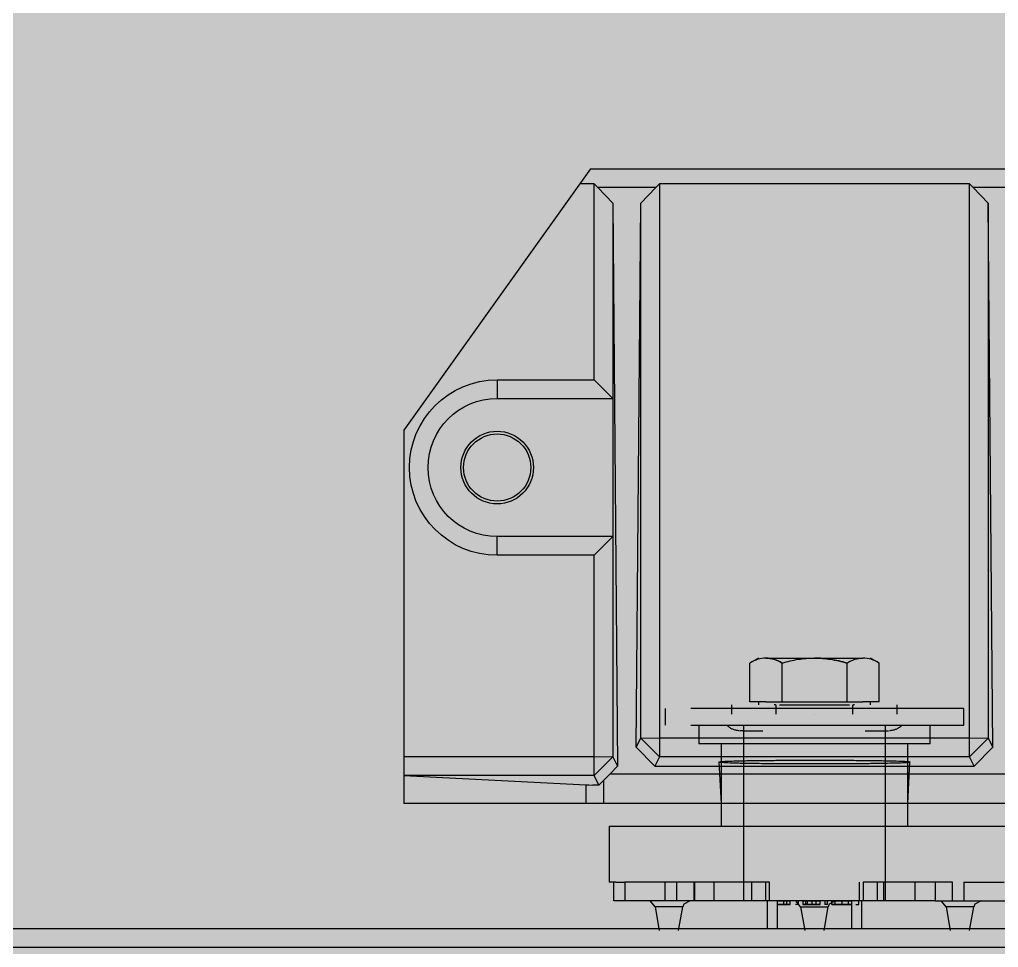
# Model space of a CAD drawing. Extents: x -3450 to 27857, y -1288 to 11880.
# Drawn here: x 528.55 to 562.64, y 1738.74 to 1771.04 of the extents above; entities that cross this region are included whole.
import ezdxf

# ---------------------------------------------------------------- set-up
doc = ezdxf.new("R2010")
doc.units = 0
doc.layers.add('188K-SM-03-F20-MECH-EQ-Y2257103$0$0-future', color=8, linetype='Continuous')
doc.layers.add('188K-SM-03-F20-MECH-EQ-Y2257103$0$01-電力-CSA', color=1, linetype='Continuous')

# ---------------------------------------------------------------- blocks, each defined once
blk = doc.blocks.new('188K-SM-03-F20-MECH-EQ-Y2257103$0$XFM7Q20PCW-200K$0$PCW-防震基座-更新後 - PCW-防震基座-更新後-V1242-CUB_L40')
at = {"extrusion": (0, 0, -1)}
for p, q in [((68.31, -462.39), (-939.47, -462.39)), ((68.31, -467.39), (-939.47, -467.39))]:
    blk.add_line(p, q, dxfattribs=at)
for p, q in [((-432.43, -473.24), (-431.31, -466.89)), ((-426.13, -466.89), (-425.01, -473.24)), ((-402.45, -474.89), (-402.45, -467.39)), ((-399.75, -474.89), (-399.75, -467.39)), ((-393.46, -473.24), (-392.34, -466.89)), ((-387.16, -466.89), (-386.04, -473.24)), ((-379.75, -467.39), (-379.75, -474.89)), ((-377.05, -467.39), (-377.05, -474.89)), ((-354.49, -473.24), (-353.37, -466.89)), ((-348.19, -466.89), (-347.07, -473.24)), ((-425.01, -473.24), (-432.43, -473.24)), ((-398.67, -473.89), (-399.52, -473.89)), ((-397.91, -473.89), (-397.91, -474.89)), ((-396.29, -473.89), (-397.14, -473.89)), ((-397.14, -473.89), (-397.14, -474.89)), ((-396.29, -473.89), (-396.29, -474.89)), ((-394.06, -473.89), (-394.83, -473.89)), ((-394.06, -473.89), (-394.06, -474.89)), ((-393.46, -473.24), (-386.04, -473.24)), ((-392.06, -473.89), (-392.9, -473.89)), ((-392.9, -474.89), (-392.9, -473.89)), ((-392.06, -473.89), (-392.06, -474.89)), ((-391.61, -473.89), (-391.61, -474.89)), ((-390.39, -473.89), (-390.39, -474.89)), ((-389.25, -473.89), (-389.25, -474.89)), ((-389.21, -473.89), (-388.37, -473.89)), ((-388.21, -473.89), (-388.21, -474.89)), ((-386.21, -473.89), (-386.98, -473.89)), ((-386.98, -474.89), (-386.98, -473.89)), ((-386.21, -473.89), (-386.21, -474.89)), ((-385.06, -473.89), (-385.06, -474.89)), ((-384.21, -473.89), (-384.21, -474.89)), ((-382.28, -473.89), (-382.28, -474.89)), ((-380.83, -473.89), (-379.83, -473.89)), ((-380.67, -474.89), (-380.67, -473.89)), ((-378.67, -473.89), (-377.9, -473.89)), ((-377.9, -473.89), (-377.9, -474.89)), ((-347.07, -473.24), (-354.49, -473.24)), ((-443.57, -479.89), (-443.57, -474.89)), ((-416.68, -474.89), (-443.51, -474.89)), ((-440.57, -479.89), (-440.57, -474.89)), ((-429.75, -474.89), (-429.75, -479.89)), ((-426.7, -479.89), (-426.7, -474.89)), ((-422.09, -479.89), (-422.09, -474.89)), ((-421.75, -474.89), (-421.75, -479.89)), ((-416.68, -479.89), (-416.68, -474.89)), ((-362.82, -474.89), (-416.68, -474.89)), ((-408.75, -521.89), (-408.75, -474.89)), ((-406.55, -474.89), (-406.55, -479.89)), ((-402.82, -479.89), (-402.82, -474.89)), ((-401.75, -474.89), (-401.75, -479.89)), ((-377.75, -479.89), (-377.75, -474.89)), ((-376.68, -479.89), (-376.68, -474.89)), ((-372.95, -479.89), (-372.95, -474.89)), ((-371.27, -479.89), (-371.27, -474.89)), ((-370.75, -474.89), (-370.75, -521.89)), ((-362.82, -479.89), (-362.82, -474.89)), ((-357.41, -474.89), (-362.82, -474.89)), ((-357.41, -474.89), (-336, -474.89)), ((-357.41, -479.89), (-357.41, -474.89)), ((-352.8, -474.89), (-352.8, -479.89)), ((-349.75, -479.89), (-349.75, -474.89)), ((-349.75, -474.89), (-349.75, -474.89)), ((-444.75, -494.89), (-444.75, -479.89)), ((-443.51, -479.89), (-444.75, -479.89)), ((-442.91, -479.89), (-443.51, -479.89)), ((-442.91, -479.89), (-440.57, -479.89)), ((-429.75, -479.89), (-440.57, -479.89)), ((-401.75, -479.89), (-429.75, -479.89)), ((-352.8, -479.89), (-376.68, -479.89)), ((-349.75, -479.89), (-338.93, -479.89)), ((-444.75, -494.89), (-334.75, -494.89)), ((-414.75, -516.89), (-414.75, -494.89)), ((-364.75, -494.89), (-364.75, -516.89)), ((-499.75, -600.89), (-499.75, -500.89)), ((-279.75, -500.89), (-499.75, -500.89)), ((-450.91, -500.89), (-450.91, -505.92)), ((-446.19, -500.89), (-446.19, -507.15)), ((-499.75, -508.39), (-450.91, -505.92)), ((-447.48, -505.86), (-448.75, -508.41)), ((-448.75, -508.41), (-499.75, -508.41)), ((-448.75, -508.41), (-448.79, -513.49)), ((-443.75, -513.41), (-448.75, -508.41)), ((-446.19, -507.15), (-444.44, -508.89)), ((-442.49, -510.89), (-444.44, -508.89)), ((-444.44, -508.89), (-335.06, -508.89)), ((-443.75, -661.71), (-442.49, -510.89)), ((-443.75, -513.41), (-442.49, -510.89)), ((-432.55, -510.89), (-437.51, -515.98)), ((-431.29, -513.41), (-432.55, -510.89)), ((-432.55, -510.89), (-346.95, -510.89)), ((-346.95, -510.89), (-348.21, -513.41)), ((-341.99, -515.98), (-346.95, -510.89)), ((-499.75, -513.49), (-448.79, -513.49)), ((-448.79, -513.49), (-443.75, -513.41)), ((-448.79, -513.49), (-448.79, -567.39)), ((-443.75, -572.39), (-443.75, -513.41)), ((-431.29, -513.41), (-436.29, -518.41)), ((-348.21, -513.41), (-431.29, -513.41)), ((-431.25, -518.49), (-431.29, -513.41)), ((-348.21, -513.41), (-348.25, -518.49)), ((-343.21, -518.41), (-348.21, -513.41)), ((-437.51, -515.98), (-436.29, -661.71)), ((-437.51, -515.98), (-436.29, -518.41)), ((-343.21, -518.41), (-341.99, -515.98)), ((-341.99, -515.98), (-343.21, -661.71)), ((-436.29, -518.41), (-436.29, -661.71)), ((-436.29, -518.41), (-431.25, -518.49)), ((-431.25, -666.89), (-431.25, -518.49)), ((-431.25, -518.49), (-348.25, -518.49)), ((-420.75, -521.89), (-420.75, -516.89)), ((-358.75, -516.89), (-420.75, -516.89)), ((-358.75, -516.89), (-358.75, -521.89)), ((-348.25, -518.49), (-343.21, -518.41)), ((-348.25, -518.49), (-348.25, -666.89)), ((-343.21, -661.71), (-343.21, -518.41)), ((-413.09, -521.77), (-413.21, -521.89)), ((-412.94, -521.63), (-413.09, -521.77)), ((-412.79, -521.51), (-412.94, -521.63)), ((-412.63, -521.38), (-412.79, -521.51)), ((-412.47, -521.27), (-412.63, -521.38)), ((-412.3, -521.16), (-412.47, -521.27)), ((-412.13, -521.05), (-412.3, -521.16)), ((-411.95, -520.96), (-412.13, -521.05)), ((-411.77, -520.87), (-411.95, -520.96)), ((-411.59, -520.79), (-411.77, -520.87)), ((-411.41, -520.71), (-411.59, -520.79)), ((-411.22, -520.65), (-411.41, -520.71)), ((-411.03, -520.59), (-411.22, -520.65)), ((-410.83, -520.54), (-411.03, -520.59)), ((-410.64, -520.49), (-410.83, -520.54)), ((-410.44, -520.46), (-410.64, -520.49)), ((-410.24, -520.43), (-410.44, -520.46)), ((-410.04, -520.41), (-410.24, -520.43)), ((-409.84, -520.4), (-410.04, -520.41)), ((-408.9, -520.39), (-409.63, -520.39)), ((-408.63, -520.39), (-408.9, -520.39)), ((-408.63, -520.39), (-408.37, -520.39)), ((-408.37, -520.39), (-408.07, -520.39)), ((-408.07, -520.39), (-407.75, -520.39)), ((-407.75, -520.39), (-407.4, -520.39)), ((-407.4, -520.39), (-407.01, -520.39)), ((-407.01, -520.39), (-406.61, -520.39)), ((-406.61, -520.39), (-406.17, -520.39)), ((-406.17, -520.39), (-405.71, -520.39)), ((-405.71, -520.39), (-405.22, -520.39)), ((-405.22, -520.39), (-404.71, -520.39)), ((-404.71, -520.39), (-404.17, -520.39)), ((-404.17, -520.39), (-403.61, -520.39)), ((-376.2, -520.39), (-375.63, -520.39)), ((-375.63, -520.39), (-375.08, -520.39)), ((-375.08, -520.39), (-374.56, -520.39)), ((-374.56, -520.39), (-374.05, -520.39)), ((-374.05, -520.39), (-373.58, -520.39)), ((-373.58, -520.39), (-373.26, -520.39)), ((-373.26, -520.39), (-372.83, -520.39)), ((-372.83, -520.39), (-372.43, -520.39)), ((-372.43, -520.39), (-372.05, -520.39)), ((-372.05, -520.39), (-371.7, -520.39)), ((-371.7, -520.39), (-371.38, -520.39)), ((-371.38, -520.39), (-371.09, -520.39)), ((-371.09, -520.39), (-369.91, -520.39)), ((-369.91, -520.39), (-369.87, -520.39)), ((-369.48, -520.41), (-369.68, -520.4)), ((-369.28, -520.43), (-369.48, -520.41)), ((-369.08, -520.45), (-369.28, -520.43)), ((-368.89, -520.49), (-369.08, -520.45)), ((-368.69, -520.53), (-368.89, -520.49)), ((-368.5, -520.58), (-368.69, -520.53)), ((-368.31, -520.64), (-368.5, -520.58)), ((-368.12, -520.71), (-368.31, -520.64)), ((-367.93, -520.78), (-368.12, -520.71)), ((-367.75, -520.86), (-367.93, -520.78)), ((-367.57, -520.95), (-367.75, -520.86)), ((-367.39, -521.04), (-367.57, -520.95)), ((-367.22, -521.15), (-367.39, -521.04)), ((-367.05, -521.25), (-367.22, -521.15)), ((-366.89, -521.37), (-367.05, -521.25)), ((-366.73, -521.49), (-366.89, -521.37)), ((-366.58, -521.62), (-366.73, -521.49)), ((-366.43, -521.75), (-366.58, -521.62)), ((-366.29, -521.89), (-366.43, -521.75)), ((-429.75, -526.39), (-429.75, -521.89)), ((-422.9, -521.89), (-349.75, -521.89)), ((-349.75, -521.89), (-349.75, -526.39)), ((-349.75, -526.39), (-422.9, -526.39)), ((-411.95, -527.39), (-411.95, -524.89)), ((-400.05, -527.39), (-400.05, -524.89)), ((-389.75, -524.89), (-389.75, -524.89)), ((-379.45, -524.89), (-379.45, -527.39)), ((-367.55, -524.89), (-367.55, -527.39)), ((-402.74, -528.19), (-407.07, -528.19)), ((-407.07, -528.19), (-407.07, -538.55)), ((-404.75, -528.19), (-404.75, -527.39)), ((-402.74, -528.19), (-389.75, -528.19)), ((-402.74, -528.19), (-402.74, -528.19)), ((-400.51, -527.39), (-400.54, -527.39)), ((-400.48, -527.39), (-400.51, -527.39)), ((-400.45, -527.39), (-400.48, -527.39)), ((-400.41, -527.38), (-400.45, -527.39)), ((-400.38, -527.38), (-400.41, -527.38)), ((-400.35, -527.37), (-400.38, -527.38)), ((-400.32, -527.36), (-400.35, -527.37)), ((-400.29, -527.35), (-400.32, -527.36)), ((-400.26, -527.34), (-400.29, -527.35)), ((-400.23, -527.33), (-400.26, -527.34)), ((-400.2, -527.31), (-400.23, -527.33)), ((-400.17, -527.3), (-400.2, -527.31)), ((-400.15, -527.28), (-400.17, -527.3)), ((-400.12, -527.27), (-400.15, -527.28)), ((-400.09, -527.25), (-400.12, -527.27)), ((-400.07, -527.23), (-400.09, -527.25)), ((-400.04, -527.21), (-400.07, -527.23)), ((-400.02, -527.19), (-400.04, -527.21)), ((-399.99, -527.17), (-400.02, -527.19)), ((-399.97, -527.15), (-399.99, -527.17)), ((-399.1, -527.39), (-389.75, -527.39)), ((-398.41, -528.19), (-398.41, -538.55)), ((-389.75, -527.39), (-389.75, -527.39)), ((-389.75, -527.39), (-380.4, -527.39)), ((-389.75, -528.19), (-376.76, -528.19)), ((-381.09, -538.55), (-381.09, -528.19)), ((-379.52, -527.15), (-379.55, -527.13)), ((-379.5, -527.17), (-379.52, -527.15)), ((-379.48, -527.2), (-379.5, -527.17)), ((-379.45, -527.22), (-379.48, -527.2)), ((-379.43, -527.24), (-379.45, -527.22)), ((-379.4, -527.25), (-379.43, -527.24)), ((-379.38, -527.27), (-379.4, -527.25)), ((-379.35, -527.29), (-379.38, -527.27)), ((-379.32, -527.3), (-379.35, -527.29)), ((-379.29, -527.32), (-379.32, -527.3)), ((-379.26, -527.33), (-379.29, -527.32)), ((-379.23, -527.34), (-379.26, -527.33)), ((-379.2, -527.35), (-379.23, -527.34)), ((-379.17, -527.36), (-379.2, -527.35)), ((-379.14, -527.37), (-379.17, -527.36)), ((-379.11, -527.38), (-379.14, -527.37)), ((-379.08, -527.38), (-379.11, -527.38)), ((-379.05, -527.39), (-379.08, -527.38)), ((-379.01, -527.39), (-379.05, -527.39)), ((-378.98, -527.39), (-379.01, -527.39)), ((-376.76, -528.19), (-376.76, -528.19)), ((-372.43, -528.19), (-376.76, -528.19)), ((-374.75, -527.39), (-374.75, -528.19)), ((-372.43, -528.19), (-372.43, -538.55)), ((-404.75, -539.89), (-407.07, -538.55)), ((-402.74, -539.89), (-402.74, -539.89)), ((-402.74, -539.89), (-389.75, -539.89)), ((-389.75, -539.89), (-376.76, -539.89)), ((-376.76, -539.89), (-376.76, -539.89)), ((-372.43, -538.55), (-374.75, -539.89)), ((-448.79, -567.39), (-474.75, -567.39)), ((-443.75, -572.39), (-448.79, -567.39)), ((-443.75, -572.39), (-474.75, -572.39)), ((-443.75, -609.39), (-443.75, -572.39)), ((-449.75, -670.89), (-499.75, -600.89)), ((-474.75, -609.39), (-443.75, -609.39)), ((-443.75, -609.39), (-448.79, -614.39)), ((-443.75, -661.71), (-443.75, -609.39)), ((-474.75, -614.39), (-448.79, -614.39)), ((-448.79, -614.39), (-448.79, -666.89)), ((-447.79, -665.89), (-443.75, -661.71)), ((-436.29, -661.71), (-432.26, -665.89)), ((-347.24, -665.89), (-343.21, -661.71)), ((-447.79, -665.89), (-448.79, -666.89)), ((-432.26, -665.89), (-447.79, -665.89)), ((-431.25, -666.89), (-432.26, -665.89)), ((-347.24, -665.89), (-348.25, -666.89)), ((-331.72, -665.89), (-347.24, -665.89)), ((-448.79, -666.89), (-452.61, -666.89)), ((-348.25, -666.89), (-431.25, -666.89)), ((-449.75, -670.89), (-449.75, -670.89)), ((-449.75, -670.89), (-329.75, -670.89))]:
    blk.add_line(p, q)
at = {"flags": 128}
for points in [[(-432.43, -473.24), (-433.63, -474.74), (-434.4, -474.89)], [(-423.04, -474.89), (-424.73, -473.97), (-425.01, -473.24)], [(-393.46, -473.24), (-394.66, -474.74), (-395.43, -474.89)], [(-384.07, -474.89), (-385.76, -473.97), (-386.04, -473.24)], [(-354.49, -473.24), (-355.69, -474.74), (-356.46, -474.89)], [(-345.1, -474.89), (-346.78, -473.97), (-347.07, -473.24)], [(-415.34, -512.08), (-414.75, -500.89)], [(-364.75, -500.89), (-364.16, -512.08)], [(-450.91, -505.92), (-450.19, -505.89), (-449.09, -505.87)], [(-447.48, -505.86), (-448.32, -505.87), (-449.09, -505.87)], [(-446.19, -507.15), (-446.84, -506.5), (-447.48, -505.86)], [(-474.75, -567.39), (-474.75, -572.39)], [(-474.75, -614.39), (-474.75, -609.39)]]:
    blk.add_lwpolyline(points, dxfattribs=at)
for radius, start, end in [(23.5, 90, 270), (18.5, 90, 270), (9.73, 0, 180), (9, 0, 180), (9.73, 180, 0), (9, 180, 0)]:
    blk.add_arc((-474.75, -590.89), radius, start, end)
for points, knots in [([(-399.52, -473.89), (-399.52, -473.89), (-399.52, -473.89), (-399.5, -473.89), (-399.48, -473.89), (-399.43, -473.89), (-399.38, -473.89), (-399.31, -473.89), (-399.23, -473.89), (-399.13, -473.89), (-399.02, -473.89), (-398.9, -473.89), (-398.77, -473.89), (-398.62, -473.89), (-398.47, -473.89), (-398.3, -473.89), (-398.13, -473.89), (-398, -473.89), (-397.94, -473.89)], [-1, -1, -1, -1, -0.922217, -0.848621, -0.77979, -0.714682, -0.652975, -0.594139, -0.53704, -0.481159, -0.425833, -0.370544, -0.31459, -0.257048, -0.197736, -0.135153, -0.069384, 0, 0, 0, 0]), ([(-397.91, -473.89), (-397.93, -473.89), (-397.99, -473.89), (-398.07, -473.89), (-398.15, -473.89), (-398.22, -473.89), (-398.28, -473.89), (-398.34, -473.89), (-398.4, -473.89), (-398.45, -473.89), (-398.5, -473.89), (-398.54, -473.89), (-398.58, -473.89), (-398.61, -473.89), (-398.63, -473.89), (-398.65, -473.89), (-398.67, -473.89), (-398.67, -473.89), (-398.67, -473.89)], [-1, -1, -1, -1, -0.945555, -0.894412, -0.844612, -0.797087, -0.74945, -0.70206, -0.654275, -0.604902, -0.552618, -0.494371, -0.430344, -0.359517, -0.281231, -0.195197, -0.102039, 0, 0, 0, 0]), ([(-397.94, -473.89), (-397.86, -473.89), (-397.69, -473.89), (-397.46, -473.89), (-397.23, -473.89), (-397.03, -473.89), (-396.85, -473.89), (-396.69, -473.89), (-396.56, -473.89), (-396.48, -473.89), (-396.42, -473.89), (-396.39, -473.89), (-396.36, -473.89), (-396.33, -473.89), (-396.31, -473.89), (-396.3, -473.89), (-396.29, -473.89), (-396.29, -473.89), (-396.29, -473.89)], [-1, -1, -1, -1, -0.915324, -0.835222, -0.75893, -0.684346, -0.611754, -0.540535, -0.469825, -0.396515, -0.357631, -0.315976, -0.271246, -0.223777, -0.172633, -0.118459, -0.061211, 0, 0, 0, 0]), ([(-397.14, -473.89), (-397.14, -473.89), (-397.14, -473.89), (-397.14, -473.89), (-397.14, -473.89), (-397.15, -473.89), (-397.16, -473.89), (-397.17, -473.89), (-397.19, -473.89), (-397.21, -473.89), (-397.25, -473.89), (-397.3, -473.89), (-397.38, -473.89), (-397.46, -473.89), (-397.56, -473.89), (-397.67, -473.89), (-397.78, -473.89), (-397.86, -473.89), (-397.91, -473.89)], [-1, -1, -1, -1, -0.926572, -0.858103, -0.794595, -0.735927, -0.682868, -0.634577, -0.590958, -0.551881, -0.481712, -0.413716, -0.346905, -0.279172, -0.211315, -0.143803, -0.073594, 0, 0, 0, 0]), ([(-392.9, -473.89), (-392.9, -473.89), (-392.9, -473.89), (-392.88, -473.89), (-392.85, -473.89), (-392.82, -473.89), (-392.77, -473.89), (-392.72, -473.89), (-392.65, -473.89), (-392.58, -473.89), (-392.5, -473.89), (-392.41, -473.89), (-392.32, -473.89), (-392.22, -473.89), (-392.11, -473.89), (-391.99, -473.89), (-391.86, -473.89), (-391.73, -473.89), (-391.59, -473.89), (-391.44, -473.89), (-391.29, -473.89), (-391.13, -473.89), (-390.95, -473.89), (-390.77, -473.89), (-390.58, -473.89), (-390.46, -473.89), (-390.39, -473.89)], [-1, -1, -1, -1, -0.95776, -0.916263, -0.875714, -0.835886, -0.796068, -0.756605, -0.71729, -0.677791, -0.638496, -0.59992, -0.561602, -0.523341, -0.485166, -0.446838, -0.407852, -0.368395, -0.327849, -0.285999, -0.242876, -0.198033, -0.151397, -0.102825, -0.052493, 0, 0, 0, 0]), ([(-390.59, -473.89), (-390.69, -473.89), (-390.88, -473.89), (-391.16, -473.89), (-391.43, -473.89), (-391.64, -473.89), (-391.79, -473.89), (-391.91, -473.89), (-392.01, -473.89), (-392.11, -473.89), (-392.2, -473.89), (-392.28, -473.89), (-392.35, -473.89), (-392.44, -473.89), (-392.53, -473.89), (-392.61, -473.89), (-392.67, -473.89), (-392.67, -473.89), (-392.67, -473.89)], [-1, -1, -1, -1, -0.901634, -0.807384, -0.715481, -0.625824, -0.582216, -0.539708, -0.498427, -0.45823, -0.418096, -0.378921, -0.33957, -0.300412, -0.223664, -0.149165, -0.074995, 0, 0, 0, 0]), ([(-392.67, -473.89), (-392.67, -473.89), (-392.67, -473.89), (-392.62, -473.89), (-392.56, -473.89), (-392.46, -473.89), (-392.33, -473.89), (-392.18, -473.89), (-391.99, -473.89), (-391.86, -473.89), (-391.79, -473.89)], [-1, -1, -1, -1, -0.878942, -0.761885, -0.645393, -0.527502, -0.406394, -0.279512, -0.144805, 0, 0, 0, 0]), ([(-390.43, -473.89), (-390.51, -473.89), (-390.66, -473.89), (-390.87, -473.89), (-391.08, -473.89), (-391.28, -473.89), (-391.45, -473.89), (-391.6, -473.89), (-391.73, -473.89), (-391.84, -473.89), (-391.92, -473.89), (-391.98, -473.89), (-392.03, -473.89), (-392.05, -473.89), (-392.06, -473.89)], [-1, -1, -1, -1, -0.906035, -0.815978, -0.728586, -0.64227, -0.559271, -0.481448, -0.407093, -0.334847, -0.260363, -0.180188, -0.093796, 0, 0, 0, 0]), ([(-391.61, -473.89), (-391.65, -473.89), (-391.71, -473.89), (-391.78, -473.89), (-391.82, -473.89), (-391.83, -473.89), (-391.83, -473.89)], [-1, -1, -1, -1, -0.753327, -0.509957, -0.262741, 0, 0, 0, 0]), ([(-391.83, -473.89), (-391.83, -473.89), (-391.83, -473.89), (-391.81, -473.89), (-391.79, -473.89), (-391.75, -473.89), (-391.71, -473.89), (-391.66, -473.89), (-391.6, -473.89), (-391.52, -473.89), (-391.44, -473.89), (-391.35, -473.89), (-391.24, -473.89), (-391.13, -473.89), (-391, -473.89), (-390.86, -473.89), (-390.71, -473.89), (-390.61, -473.89), (-390.56, -473.89)], [-1, -1, -1, -1, -0.947649, -0.897439, -0.847545, -0.796959, -0.746782, -0.695044, -0.641399, -0.585443, -0.526973, -0.465625, -0.400592, -0.331198, -0.257108, -0.177143, -0.091511, 0, 0, 0, 0]), ([(-391.79, -473.89), (-391.76, -473.89), (-391.69, -473.89), (-391.59, -473.89), (-391.47, -473.89), (-391.34, -473.89), (-391.19, -473.89), (-391.03, -473.89), (-390.86, -473.89), (-390.68, -473.89), (-390.51, -473.89), (-390.34, -473.89), (-390.19, -473.89), (-390.06, -473.89), (-389.95, -473.89), (-389.85, -473.89), (-389.77, -473.89), (-389.72, -473.89), (-389.7, -473.89)], [-1, -1, -1, -1, -0.953246, -0.901001, -0.842966, -0.779092, -0.710037, -0.635074, -0.554335, -0.467646, -0.382156, -0.303963, -0.234122, -0.171576, -0.117215, -0.070487, -0.0312, 0, 0, 0, 0]), ([(-389.25, -473.89), (-389.29, -473.89), (-389.36, -473.89), (-389.47, -473.89), (-389.61, -473.89), (-389.76, -473.89), (-389.92, -473.89), (-390.1, -473.89), (-390.3, -473.89), (-390.51, -473.89), (-390.72, -473.89), (-390.91, -473.89), (-391.08, -473.89), (-391.23, -473.89), (-391.35, -473.89), (-391.46, -473.89), (-391.55, -473.89), (-391.59, -473.89), (-391.61, -473.89)], [-1, -1, -1, -1, -0.956969, -0.907331, -0.851497, -0.789134, -0.720203, -0.645136, -0.563332, -0.474784, -0.38763, -0.308352, -0.237345, -0.174673, -0.119611, -0.07241, -0.032743, 0, 0, 0, 0]), ([(-388.37, -473.89), (-388.37, -473.89), (-388.38, -473.89), (-388.44, -473.89), (-388.53, -473.89), (-388.63, -473.89), (-388.73, -473.89), (-388.81, -473.89), (-388.89, -473.89), (-388.99, -473.89), (-389.09, -473.89), (-389.19, -473.89), (-389.31, -473.89), (-389.47, -473.89), (-389.69, -473.89), (-389.97, -473.89), (-390.28, -473.89), (-390.48, -473.89), (-390.59, -473.89)], [-1, -1, -1, -1, -0.919974, -0.84235, -0.766237, -0.689513, -0.651081, -0.612519, -0.574087, -0.535566, -0.495939, -0.456052, -0.415026, -0.372983, -0.286083, -0.195644, -0.100475, 0, 0, 0, 0]), ([(-390.56, -473.89), (-390.51, -473.89), (-390.41, -473.89), (-390.26, -473.89), (-390.13, -473.89), (-390, -473.89), (-389.88, -473.89), (-389.78, -473.89), (-389.68, -473.89), (-389.59, -473.89), (-389.52, -473.89), (-389.45, -473.89), (-389.39, -473.89), (-389.33, -473.89), (-389.29, -473.89), (-389.25, -473.89), (-389.23, -473.89), (-389.22, -473.89), (-389.21, -473.89)], [-1, -1, -1, -1, -0.920404, -0.84494, -0.774434, -0.707952, -0.645057, -0.58523, -0.527873, -0.472304, -0.417778, -0.362699, -0.307704, -0.251253, -0.192732, -0.131403, -0.067155, 0, 0, 0, 0]), ([(-389.06, -473.89), (-389.06, -473.89), (-389.06, -473.89), (-389.09, -473.89), (-389.14, -473.89), (-389.21, -473.89), (-389.3, -473.89), (-389.41, -473.89), (-389.54, -473.89), (-389.69, -473.89), (-389.86, -473.89), (-390.04, -473.89), (-390.23, -473.89), (-390.36, -473.89), (-390.43, -473.89)], [-1, -1, -1, -1, -0.931777, -0.862716, -0.791772, -0.717742, -0.641461, -0.562874, -0.480949, -0.393002, -0.300947, -0.205868, -0.105584, 0, 0, 0, 0]), ([(-390.39, -473.89), (-390.29, -473.89), (-390.09, -473.89), (-389.79, -473.89), (-389.52, -473.89), (-389.3, -473.89), (-389.13, -473.89), (-389.02, -473.89), (-388.91, -473.89), (-388.81, -473.89), (-388.72, -473.89), (-388.63, -473.89), (-388.55, -473.89), (-388.46, -473.89), (-388.36, -473.89), (-388.28, -473.89), (-388.22, -473.89), (-388.22, -473.89), (-388.21, -473.89)], [-1, -1, -1, -1, -0.901925, -0.80786, -0.717267, -0.62808, -0.584439, -0.541907, -0.500831, -0.45995, -0.420127, -0.38034, -0.340894, -0.301297, -0.223872, -0.148535, -0.074816, 0, 0, 0, 0]), ([(-389.7, -473.89), (-389.64, -473.89), (-389.54, -473.89), (-389.4, -473.89), (-389.29, -473.89), (-389.2, -473.89), (-389.14, -473.89), (-389.09, -473.89), (-389.06, -473.89), (-389.06, -473.89), (-389.06, -473.89)], [-1, -1, -1, -1, -0.839438, -0.696021, -0.566943, -0.450625, -0.339843, -0.230176, -0.117768, 0, 0, 0, 0]), ([(-388.21, -473.89), (-388.21, -473.89), (-388.21, -473.89), (-388.23, -473.89), (-388.25, -473.89), (-388.27, -473.89), (-388.31, -473.89), (-388.35, -473.89), (-388.41, -473.89), (-388.47, -473.89), (-388.53, -473.89), (-388.61, -473.89), (-388.7, -473.89), (-388.79, -473.89), (-388.89, -473.89), (-389.01, -473.89), (-389.13, -473.89), (-389.21, -473.89), (-389.25, -473.89)], [-1, -1, -1, -1, -0.93802, -0.877633, -0.81849, -0.759767, -0.702189, -0.644416, -0.587001, -0.528432, -0.469262, -0.408836, -0.346688, -0.282503, -0.216364, -0.147078, -0.074931, 0, 0, 0, 0]), ([(-382.29, -473.89), (-382.36, -473.89), (-382.49, -473.89), (-382.67, -473.89), (-382.86, -473.89), (-383.04, -473.89), (-383.21, -473.89), (-383.39, -473.89), (-383.55, -473.89), (-383.72, -473.89), (-383.87, -473.89), (-384.02, -473.89), (-384.16, -473.89), (-384.29, -473.89), (-384.41, -473.89), (-384.52, -473.89), (-384.62, -473.89), (-384.71, -473.89), (-384.79, -473.89), (-384.86, -473.89), (-384.92, -473.89), (-384.97, -473.89), (-385.01, -473.89), (-385.04, -473.89), (-385.05, -473.89), (-385.06, -473.89), (-385.06, -473.89)], [-1, -1, -1, -1, -0.958393, -0.917683, -0.877469, -0.837802, -0.798315, -0.758854, -0.7194, -0.679643, -0.640104, -0.600795, -0.561858, -0.522893, -0.483649, -0.443934, -0.403486, -0.361957, -0.319859, -0.277237, -0.233915, -0.189472, -0.144255, -0.097605, -0.049401, 0, 0, 0, 0]), ([(-385.06, -473.89), (-385.06, -473.89), (-385.06, -473.89), (-385.04, -473.89), (-385.02, -473.89), (-384.98, -473.89), (-384.94, -473.89), (-384.88, -473.89), (-384.82, -473.89), (-384.75, -473.89), (-384.67, -473.89), (-384.57, -473.89), (-384.47, -473.89), (-384.36, -473.89), (-384.25, -473.89), (-384.12, -473.89), (-383.98, -473.89), (-383.83, -473.89), (-383.68, -473.89), (-383.51, -473.89), (-383.33, -473.89), (-383.14, -473.89), (-382.94, -473.89), (-382.73, -473.89), (-382.51, -473.89), (-382.35, -473.89), (-382.28, -473.89)], [-1, -1, -1, -1, -0.955372, -0.911411, -0.867987, -0.825062, -0.782195, -0.739884, -0.697397, -0.654934, -0.613079, -0.572473, -0.533024, -0.494237, -0.456319, -0.418496, -0.380877, -0.343245, -0.30529, -0.266173, -0.226059, -0.184656, -0.141349, -0.096248, -0.049196, 0, 0, 0, 0]), ([(-382.36, -473.89), (-382.4, -473.89), (-382.49, -473.89), (-382.62, -473.89), (-382.74, -473.89), (-382.86, -473.89), (-382.99, -473.89), (-383.1, -473.89), (-383.22, -473.89), (-383.33, -473.89), (-383.44, -473.89), (-383.55, -473.89), (-383.64, -473.89), (-383.73, -473.89), (-383.81, -473.89), (-383.88, -473.89), (-383.94, -473.89), (-384.02, -473.89), (-384.1, -473.89), (-384.16, -473.89), (-384.21, -473.89), (-384.21, -473.89), (-384.21, -473.89)], [-1, -1, -1, -1, -0.962104, -0.925112, -0.888098, -0.851527, -0.814716, -0.777618, -0.740481, -0.702515, -0.664452, -0.626683, -0.588354, -0.550179, -0.511122, -0.470901, -0.429726, -0.38707, -0.298069, -0.204375, -0.105343, 0, 0, 0, 0]), ([(-384.21, -473.89), (-384.21, -473.89), (-384.21, -473.89), (-384.17, -473.89), (-384.12, -473.89), (-384.05, -473.89), (-383.99, -473.89), (-383.93, -473.89), (-383.87, -473.89), (-383.8, -473.89), (-383.71, -473.89), (-383.63, -473.89), (-383.53, -473.89), (-383.42, -473.89), (-383.31, -473.89), (-383.19, -473.89), (-383.06, -473.89), (-382.93, -473.89), (-382.79, -473.89), (-382.64, -473.89), (-382.49, -473.89), (-382.39, -473.89), (-382.33, -473.89)], [-1, -1, -1, -1, -0.914602, -0.829745, -0.745299, -0.660762, -0.618649, -0.577913, -0.53767, -0.498182, -0.459017, -0.419642, -0.380311, -0.340548, -0.30028, -0.260177, -0.219441, -0.178232, -0.135804, -0.091969, -0.046763, 0, 0, 0, 0]), ([(-380.67, -473.89), (-380.69, -473.89), (-380.71, -473.89), (-380.77, -473.89), (-380.83, -473.89), (-380.9, -473.89), (-380.98, -473.89), (-381.07, -473.89), (-381.17, -473.89), (-381.27, -473.89), (-381.39, -473.89), (-381.51, -473.89), (-381.63, -473.89), (-381.77, -473.89), (-381.9, -473.89), (-382.05, -473.89), (-382.2, -473.89), (-382.3, -473.89), (-382.36, -473.89)], [-1, -1, -1, -1, -0.9249, -0.852991, -0.784375, -0.71861, -0.655072, -0.594008, -0.533966, -0.474387, -0.415761, -0.35837, -0.300888, -0.24321, -0.184688, -0.125111, -0.063336, 0, 0, 0, 0]), ([(-382.33, -473.89), (-382.29, -473.89), (-382.2, -473.89), (-382.07, -473.89), (-381.94, -473.89), (-381.82, -473.89), (-381.7, -473.89), (-381.59, -473.89), (-381.49, -473.89), (-381.4, -473.89), (-381.31, -473.89), (-381.22, -473.89), (-381.14, -473.89), (-381.07, -473.89), (-381, -473.89), (-380.93, -473.89), (-380.88, -473.89), (-380.84, -473.89), (-380.83, -473.89)], [-1, -1, -1, -1, -0.934644, -0.871856, -0.811251, -0.75242, -0.694918, -0.638509, -0.582498, -0.526707, -0.469964, -0.411307, -0.350632, -0.28715, -0.220785, -0.151165, -0.077231, 0, 0, 0, 0]), ([(-379.98, -473.89), (-380, -473.89), (-380.04, -473.89), (-380.12, -473.89), (-380.21, -473.89), (-380.31, -473.89), (-380.42, -473.89), (-380.54, -473.89), (-380.67, -473.89), (-380.81, -473.89), (-380.97, -473.89), (-381.13, -473.89), (-381.31, -473.89), (-381.49, -473.89), (-381.68, -473.89), (-381.87, -473.89), (-382.08, -473.89), (-382.22, -473.89), (-382.29, -473.89)], [-1, -1, -1, -1, -0.932361, -0.867162, -0.803908, -0.742049, -0.681851, -0.621732, -0.562101, -0.502228, -0.442471, -0.382377, -0.322517, -0.261409, -0.198842, -0.134937, -0.068649, 0, 0, 0, 0]), ([(-382.28, -473.89), (-382.2, -473.89), (-382.05, -473.89), (-381.83, -473.89), (-381.63, -473.89), (-381.42, -473.89), (-381.23, -473.89), (-381.05, -473.89), (-380.88, -473.89), (-380.71, -473.89), (-380.56, -473.89), (-380.41, -473.89), (-380.29, -473.89), (-380.17, -473.89), (-380.06, -473.89), (-379.97, -473.89), (-379.89, -473.89), (-379.85, -473.89), (-379.83, -473.89)], [-1, -1, -1, -1, -0.9339, -0.870256, -0.808703, -0.748164, -0.688769, -0.630152, -0.571532, -0.512253, -0.452579, -0.392755, -0.332001, -0.270156, -0.206197, -0.140016, -0.071578, 0, 0, 0, 0]), ([(-399.52, -474.89), (-399.52, -474.89), (-399.52, -474.89), (-399.5, -474.89), (-399.48, -474.89), (-399.43, -474.89), (-399.38, -474.89), (-399.31, -474.89), (-399.23, -474.89), (-399.13, -474.89), (-399.02, -474.89), (-398.9, -474.89), (-398.77, -474.89), (-398.62, -474.89), (-398.47, -474.89), (-398.3, -474.89), (-398.13, -474.89), (-398, -474.89), (-397.94, -474.89)], [-1, -1, -1, -1, -0.922217, -0.848621, -0.77979, -0.714682, -0.652975, -0.594139, -0.53704, -0.481159, -0.425833, -0.370544, -0.31459, -0.257048, -0.197736, -0.135153, -0.069384, 0, 0, 0, 0]), ([(-397.91, -474.89), (-397.93, -474.89), (-397.99, -474.89), (-398.07, -474.89), (-398.15, -474.89), (-398.22, -474.89), (-398.28, -474.89), (-398.34, -474.89), (-398.4, -474.89), (-398.45, -474.89), (-398.5, -474.89), (-398.54, -474.89), (-398.58, -474.89), (-398.61, -474.89), (-398.63, -474.89), (-398.65, -474.89), (-398.67, -474.89), (-398.67, -474.89), (-398.67, -474.89)], [-1, -1, -1, -1, -0.945555, -0.894412, -0.844612, -0.797087, -0.74945, -0.70206, -0.654275, -0.604902, -0.552618, -0.494371, -0.430344, -0.359517, -0.281231, -0.195197, -0.102039, 0, 0, 0, 0]), ([(-397.94, -474.89), (-397.86, -474.89), (-397.69, -474.89), (-397.46, -474.89), (-397.23, -474.89), (-397.03, -474.89), (-396.85, -474.89), (-396.69, -474.89), (-396.56, -474.89), (-396.48, -474.89), (-396.42, -474.89), (-396.39, -474.89), (-396.36, -474.89), (-396.33, -474.89), (-396.31, -474.89), (-396.3, -474.89), (-396.29, -474.89), (-396.29, -474.89), (-396.29, -474.89)], [-1, -1, -1, -1, -0.915324, -0.835222, -0.75893, -0.684346, -0.611754, -0.540535, -0.469825, -0.396515, -0.357631, -0.315976, -0.271246, -0.223777, -0.172633, -0.118459, -0.061211, 0, 0, 0, 0]), ([(-397.14, -474.89), (-397.14, -474.89), (-397.14, -474.89), (-397.14, -474.89), (-397.14, -474.89), (-397.15, -474.89), (-397.16, -474.89), (-397.17, -474.89), (-397.19, -474.89), (-397.21, -474.89), (-397.25, -474.89), (-397.3, -474.89), (-397.38, -474.89), (-397.46, -474.89), (-397.56, -474.89), (-397.67, -474.89), (-397.78, -474.89), (-397.86, -474.89), (-397.91, -474.89)], [-1, -1, -1, -1, -0.926572, -0.858103, -0.794595, -0.735927, -0.682868, -0.634577, -0.590958, -0.551881, -0.481712, -0.413716, -0.346905, -0.279172, -0.211315, -0.143803, -0.073594, 0, 0, 0, 0]), ([(-392.9, -474.89), (-392.9, -474.89), (-392.9, -474.89), (-392.88, -474.89), (-392.85, -474.89), (-392.82, -474.89), (-392.77, -474.89), (-392.72, -474.89), (-392.65, -474.89), (-392.58, -474.89), (-392.5, -474.89), (-392.41, -474.89), (-392.32, -474.89), (-392.22, -474.89), (-392.11, -474.89), (-391.99, -474.89), (-391.86, -474.89), (-391.73, -474.89), (-391.59, -474.89), (-391.44, -474.89), (-391.29, -474.89), (-391.13, -474.89), (-390.95, -474.89), (-390.77, -474.89), (-390.58, -474.89), (-390.46, -474.89), (-390.39, -474.89)], [-1, -1, -1, -1, -0.95776, -0.916263, -0.875714, -0.835886, -0.796068, -0.756605, -0.71729, -0.677791, -0.638496, -0.59992, -0.561602, -0.523341, -0.485166, -0.446838, -0.407852, -0.368395, -0.327849, -0.285999, -0.242876, -0.198033, -0.151397, -0.102825, -0.052493, 0, 0, 0, 0]), ([(-392.67, -474.89), (-392.67, -474.89), (-392.67, -474.89), (-392.62, -474.89), (-392.56, -474.89), (-392.46, -474.89), (-392.33, -474.89), (-392.18, -474.89), (-391.99, -474.89), (-391.86, -474.89), (-391.79, -474.89)], [-1, -1, -1, -1, -0.878942, -0.761885, -0.645393, -0.527502, -0.406394, -0.279512, -0.144805, 0, 0, 0, 0]), ([(-390.59, -474.89), (-390.69, -474.89), (-390.88, -474.89), (-391.16, -474.89), (-391.43, -474.89), (-391.64, -474.89), (-391.79, -474.89), (-391.91, -474.89), (-392.01, -474.89), (-392.11, -474.89), (-392.2, -474.89), (-392.28, -474.89), (-392.35, -474.89), (-392.44, -474.89), (-392.53, -474.89), (-392.61, -474.89), (-392.67, -474.89), (-392.67, -474.89), (-392.67, -474.89)], [-1, -1, -1, -1, -0.901634, -0.807384, -0.715481, -0.625824, -0.582216, -0.539708, -0.498427, -0.45823, -0.418096, -0.378921, -0.33957, -0.300412, -0.223664, -0.149165, -0.074995, 0, 0, 0, 0]), ([(-390.43, -474.89), (-390.51, -474.89), (-390.66, -474.89), (-390.87, -474.89), (-391.08, -474.89), (-391.28, -474.89), (-391.45, -474.89), (-391.6, -474.89), (-391.73, -474.89), (-391.84, -474.89), (-391.92, -474.89), (-391.98, -474.89), (-392.03, -474.89), (-392.05, -474.89), (-392.06, -474.89)], [-1, -1, -1, -1, -0.906035, -0.815978, -0.728586, -0.64227, -0.559271, -0.481448, -0.407093, -0.334847, -0.260363, -0.180188, -0.093796, 0, 0, 0, 0]), ([(-391.83, -474.89), (-391.83, -474.89), (-391.83, -474.89), (-391.81, -474.89), (-391.79, -474.89), (-391.75, -474.89), (-391.71, -474.89), (-391.66, -474.89), (-391.6, -474.89), (-391.52, -474.89), (-391.44, -474.89), (-391.35, -474.89), (-391.24, -474.89), (-391.13, -474.89), (-391, -474.89), (-390.86, -474.89), (-390.71, -474.89), (-390.61, -474.89), (-390.56, -474.89)], [-1, -1, -1, -1, -0.947649, -0.897439, -0.847545, -0.796959, -0.746782, -0.695044, -0.641399, -0.585443, -0.526973, -0.465625, -0.400592, -0.331198, -0.257108, -0.177143, -0.091511, 0, 0, 0, 0]), ([(-391.61, -474.89), (-391.65, -474.89), (-391.71, -474.89), (-391.78, -474.89), (-391.82, -474.89), (-391.83, -474.89), (-391.83, -474.89)], [-1, -1, -1, -1, -0.753327, -0.509957, -0.262741, 0, 0, 0, 0]), ([(-391.79, -474.89), (-391.76, -474.89), (-391.69, -474.89), (-391.59, -474.89), (-391.47, -474.89), (-391.34, -474.89), (-391.19, -474.89), (-391.03, -474.89), (-390.86, -474.89), (-390.68, -474.89), (-390.51, -474.89), (-390.34, -474.89), (-390.19, -474.89), (-390.06, -474.89), (-389.95, -474.89), (-389.85, -474.89), (-389.77, -474.89), (-389.72, -474.89), (-389.7, -474.89)], [-1, -1, -1, -1, -0.953246, -0.901001, -0.842966, -0.779092, -0.710037, -0.635074, -0.554335, -0.467646, -0.382156, -0.303963, -0.234122, -0.171576, -0.117215, -0.070487, -0.0312, 0, 0, 0, 0]), ([(-389.25, -474.89), (-389.29, -474.89), (-389.36, -474.89), (-389.47, -474.89), (-389.61, -474.89), (-389.76, -474.89), (-389.92, -474.89), (-390.1, -474.89), (-390.3, -474.89), (-390.51, -474.89), (-390.72, -474.89), (-390.91, -474.89), (-391.08, -474.89), (-391.23, -474.89), (-391.35, -474.89), (-391.46, -474.89), (-391.55, -474.89), (-391.59, -474.89), (-391.61, -474.89)], [-1, -1, -1, -1, -0.956969, -0.907331, -0.851497, -0.789134, -0.720203, -0.645136, -0.563332, -0.474784, -0.38763, -0.308352, -0.237345, -0.174673, -0.119611, -0.07241, -0.032743, 0, 0, 0, 0]), ([(-388.37, -474.89), (-388.37, -474.89), (-388.38, -474.89), (-388.44, -474.89), (-388.53, -474.89), (-388.63, -474.89), (-388.73, -474.89), (-388.81, -474.89), (-388.89, -474.89), (-388.99, -474.89), (-389.09, -474.89), (-389.19, -474.89), (-389.31, -474.89), (-389.47, -474.89), (-389.69, -474.89), (-389.97, -474.89), (-390.28, -474.89), (-390.48, -474.89), (-390.59, -474.89)], [-1, -1, -1, -1, -0.919974, -0.84235, -0.766237, -0.689513, -0.651081, -0.612519, -0.574087, -0.535566, -0.495939, -0.456052, -0.415026, -0.372983, -0.286083, -0.195644, -0.100475, 0, 0, 0, 0]), ([(-390.56, -474.89), (-390.51, -474.89), (-390.41, -474.89), (-390.26, -474.89), (-390.13, -474.89), (-390, -474.89), (-389.88, -474.89), (-389.78, -474.89), (-389.68, -474.89), (-389.59, -474.89), (-389.52, -474.89), (-389.45, -474.89), (-389.39, -474.89), (-389.33, -474.89), (-389.29, -474.89), (-389.25, -474.89), (-389.23, -474.89), (-389.22, -474.89), (-389.21, -474.89)], [-1, -1, -1, -1, -0.920404, -0.84494, -0.774434, -0.707952, -0.645057, -0.58523, -0.527873, -0.472304, -0.417778, -0.362699, -0.307704, -0.251253, -0.192732, -0.131403, -0.067155, 0, 0, 0, 0]), ([(-389.06, -474.89), (-389.06, -474.89), (-389.06, -474.89), (-389.09, -474.89), (-389.14, -474.89), (-389.21, -474.89), (-389.3, -474.89), (-389.41, -474.89), (-389.54, -474.89), (-389.69, -474.89), (-389.86, -474.89), (-390.04, -474.89), (-390.23, -474.89), (-390.36, -474.89), (-390.43, -474.89)], [-1, -1, -1, -1, -0.931777, -0.862716, -0.791772, -0.717742, -0.641461, -0.562874, -0.480949, -0.393002, -0.300947, -0.205868, -0.105584, 0, 0, 0, 0]), ([(-390.39, -474.89), (-390.29, -474.89), (-390.09, -474.89), (-389.79, -474.89), (-389.52, -474.89), (-389.3, -474.89), (-389.13, -474.89), (-389.02, -474.89), (-388.91, -474.89), (-388.81, -474.89), (-388.72, -474.89), (-388.63, -474.89), (-388.55, -474.89), (-388.46, -474.89), (-388.36, -474.89), (-388.28, -474.89), (-388.22, -474.89), (-388.22, -474.89), (-388.21, -474.89)], [-1, -1, -1, -1, -0.901925, -0.80786, -0.717267, -0.62808, -0.584439, -0.541907, -0.500831, -0.45995, -0.420127, -0.38034, -0.340894, -0.301297, -0.223872, -0.148535, -0.074816, 0, 0, 0, 0]), ([(-389.7, -474.89), (-389.64, -474.89), (-389.54, -474.89), (-389.4, -474.89), (-389.29, -474.89), (-389.2, -474.89), (-389.14, -474.89), (-389.09, -474.89), (-389.06, -474.89), (-389.06, -474.89), (-389.06, -474.89)], [-1, -1, -1, -1, -0.839438, -0.696021, -0.566943, -0.450625, -0.339843, -0.230176, -0.117768, 0, 0, 0, 0]), ([(-388.21, -474.89), (-388.21, -474.89), (-388.21, -474.89), (-388.23, -474.89), (-388.25, -474.89), (-388.27, -474.89), (-388.31, -474.89), (-388.35, -474.89), (-388.41, -474.89), (-388.47, -474.89), (-388.53, -474.89), (-388.61, -474.89), (-388.7, -474.89), (-388.79, -474.89), (-388.89, -474.89), (-389.01, -474.89), (-389.13, -474.89), (-389.21, -474.89), (-389.25, -474.89)], [-1, -1, -1, -1, -0.93802, -0.877633, -0.81849, -0.759767, -0.702189, -0.644416, -0.587001, -0.528432, -0.469262, -0.408836, -0.346688, -0.282503, -0.216364, -0.147078, -0.074931, 0, 0, 0, 0]), ([(-385.06, -474.89), (-385.06, -474.89), (-385.06, -474.89), (-385.04, -474.89), (-385.02, -474.89), (-384.98, -474.89), (-384.94, -474.89), (-384.88, -474.89), (-384.82, -474.89), (-384.75, -474.89), (-384.67, -474.89), (-384.57, -474.89), (-384.47, -474.89), (-384.36, -474.89), (-384.25, -474.89), (-384.12, -474.89), (-383.98, -474.89), (-383.83, -474.89), (-383.68, -474.89), (-383.51, -474.89), (-383.33, -474.89), (-383.14, -474.89), (-382.94, -474.89), (-382.73, -474.89), (-382.51, -474.89), (-382.35, -474.89), (-382.28, -474.89)], [-1, -1, -1, -1, -0.955372, -0.911411, -0.867987, -0.825062, -0.782195, -0.739884, -0.697397, -0.654934, -0.613079, -0.572473, -0.533024, -0.494237, -0.456319, -0.418496, -0.380877, -0.343245, -0.30529, -0.266173, -0.226059, -0.184656, -0.141349, -0.096248, -0.049196, 0, 0, 0, 0]), ([(-382.29, -474.89), (-382.36, -474.89), (-382.49, -474.89), (-382.67, -474.89), (-382.86, -474.89), (-383.04, -474.89), (-383.21, -474.89), (-383.39, -474.89), (-383.55, -474.89), (-383.72, -474.89), (-383.87, -474.89), (-384.02, -474.89), (-384.16, -474.89), (-384.29, -474.89), (-384.41, -474.89), (-384.52, -474.89), (-384.62, -474.89), (-384.71, -474.89), (-384.79, -474.89), (-384.86, -474.89), (-384.92, -474.89), (-384.97, -474.89), (-385.01, -474.89), (-385.04, -474.89), (-385.05, -474.89), (-385.06, -474.89), (-385.06, -474.89)], [-1, -1, -1, -1, -0.958393, -0.917683, -0.877469, -0.837802, -0.798315, -0.758854, -0.7194, -0.679643, -0.640104, -0.600795, -0.561858, -0.522893, -0.483649, -0.443934, -0.403486, -0.361957, -0.319859, -0.277237, -0.233915, -0.189472, -0.144255, -0.097605, -0.049401, 0, 0, 0, 0]), ([(-384.21, -474.89), (-384.21, -474.89), (-384.21, -474.89), (-384.17, -474.89), (-384.12, -474.89), (-384.05, -474.89), (-383.99, -474.89), (-383.93, -474.89), (-383.87, -474.89), (-383.8, -474.89), (-383.71, -474.89), (-383.63, -474.89), (-383.53, -474.89), (-383.42, -474.89), (-383.31, -474.89), (-383.19, -474.89), (-383.06, -474.89), (-382.93, -474.89), (-382.79, -474.89), (-382.64, -474.89), (-382.49, -474.89), (-382.39, -474.89), (-382.33, -474.89)], [-1, -1, -1, -1, -0.914602, -0.829745, -0.745299, -0.660762, -0.618649, -0.577913, -0.53767, -0.498182, -0.459017, -0.419642, -0.380311, -0.340548, -0.30028, -0.260177, -0.219441, -0.178232, -0.135804, -0.091969, -0.046763, 0, 0, 0, 0]), ([(-382.36, -474.89), (-382.4, -474.89), (-382.49, -474.89), (-382.62, -474.89), (-382.74, -474.89), (-382.86, -474.89), (-382.99, -474.89), (-383.1, -474.89), (-383.22, -474.89), (-383.33, -474.89), (-383.44, -474.89), (-383.55, -474.89), (-383.64, -474.89), (-383.73, -474.89), (-383.81, -474.89), (-383.88, -474.89), (-383.94, -474.89), (-384.02, -474.89), (-384.1, -474.89), (-384.16, -474.89), (-384.21, -474.89), (-384.21, -474.89), (-384.21, -474.89)], [-1, -1, -1, -1, -0.962104, -0.925112, -0.888098, -0.851527, -0.814716, -0.777618, -0.740481, -0.702515, -0.664452, -0.626683, -0.588354, -0.550179, -0.511122, -0.470901, -0.429726, -0.38707, -0.298069, -0.204375, -0.105343, 0, 0, 0, 0]), ([(-380.67, -474.89), (-380.69, -474.89), (-380.71, -474.89), (-380.77, -474.89), (-380.83, -474.89), (-380.9, -474.89), (-380.98, -474.89), (-381.07, -474.89), (-381.17, -474.89), (-381.27, -474.89), (-381.39, -474.89), (-381.51, -474.89), (-381.63, -474.89), (-381.77, -474.89), (-381.9, -474.89), (-382.05, -474.89), (-382.2, -474.89), (-382.3, -474.89), (-382.36, -474.89)], [-1, -1, -1, -1, -0.9249, -0.852991, -0.784375, -0.71861, -0.655072, -0.594008, -0.533966, -0.474387, -0.415761, -0.35837, -0.300888, -0.24321, -0.184688, -0.125111, -0.063336, 0, 0, 0, 0]), ([(-382.33, -474.89), (-382.29, -474.89), (-382.2, -474.89), (-382.07, -474.89), (-381.94, -474.89), (-381.82, -474.89), (-381.7, -474.89), (-381.59, -474.89), (-381.49, -474.89), (-381.4, -474.89), (-381.31, -474.89), (-381.22, -474.89), (-381.14, -474.89), (-381.07, -474.89), (-381, -474.89), (-380.93, -474.89), (-380.88, -474.89), (-380.84, -474.89), (-380.83, -474.89)], [-1, -1, -1, -1, -0.934644, -0.871856, -0.811251, -0.75242, -0.694918, -0.638509, -0.582498, -0.526707, -0.469964, -0.411307, -0.350632, -0.28715, -0.220785, -0.151165, -0.077231, 0, 0, 0, 0]), ([(-379.98, -474.89), (-380, -474.89), (-380.04, -474.89), (-380.12, -474.89), (-380.21, -474.89), (-380.31, -474.89), (-380.42, -474.89), (-380.54, -474.89), (-380.67, -474.89), (-380.81, -474.89), (-380.97, -474.89), (-381.13, -474.89), (-381.31, -474.89), (-381.49, -474.89), (-381.68, -474.89), (-381.87, -474.89), (-382.08, -474.89), (-382.22, -474.89), (-382.29, -474.89)], [-1, -1, -1, -1, -0.932361, -0.867162, -0.803908, -0.742049, -0.681851, -0.621732, -0.562101, -0.502228, -0.442471, -0.382377, -0.322517, -0.261409, -0.198842, -0.134937, -0.068649, 0, 0, 0, 0]), ([(-382.28, -474.89), (-382.2, -474.89), (-382.05, -474.89), (-381.83, -474.89), (-381.63, -474.89), (-381.42, -474.89), (-381.23, -474.89), (-381.05, -474.89), (-380.88, -474.89), (-380.71, -474.89), (-380.56, -474.89), (-380.41, -474.89), (-380.29, -474.89), (-380.17, -474.89), (-380.06, -474.89), (-379.97, -474.89), (-379.89, -474.89), (-379.85, -474.89), (-379.83, -474.89)], [-1, -1, -1, -1, -0.9339, -0.870256, -0.808703, -0.748164, -0.688769, -0.630152, -0.571532, -0.512253, -0.452579, -0.392755, -0.332001, -0.270156, -0.206197, -0.140016, -0.071578, 0, 0, 0, 0]), ([(-415.34, -512.08), (-415.32, -512.11), (-415.05, -512.16), (-413.93, -512.23), (-412.02, -512.3), (-409.88, -512.36), (-407.89, -512.4), (-406.22, -512.42), (-404.43, -512.45), (-401.95, -512.47), (-398.54, -512.5), (-394.74, -512.52), (-391.45, -512.53), (-388.61, -512.53), (-385.83, -512.52), (-382.24, -512.51), (-378.66, -512.49), (-375.53, -512.45), (-373.26, -512.42), (-371.2, -512.39), (-368.82, -512.34), (-365.36, -512.24), (-364.2, -512.15), (-364.16, -512.08)], [0, 0, 0, 0, 0.055556, 0.111111, 0.166667, 0.222222, 0.25, 0.277778, 0.305556, 0.333333, 0.388889, 0.444444, 0.479167, 0.513889, 0.548611, 0.583333, 0.652778, 0.6875, 0.722222, 0.756944, 0.791667, 0.861111, 1, 1, 1, 1]), ([(-364.17, -511.96), (-364.19, -511.93), (-364.47, -511.88), (-365.59, -511.8), (-367.51, -511.73), (-369.65, -511.68), (-371.64, -511.64), (-373.3, -511.62), (-375.09, -511.59), (-377.56, -511.56), (-380.97, -511.54), (-384.76, -511.52), (-388.05, -511.51), (-390.89, -511.51), (-393.67, -511.52), (-397.25, -511.53), (-400.83, -511.55), (-403.96, -511.59), (-406.22, -511.62), (-408.28, -511.65), (-410.66, -511.7), (-414.12, -511.8), (-415.29, -511.89), (-415.33, -511.96)], [0, 0, 0, 0, 0.055556, 0.111111, 0.166667, 0.222222, 0.25, 0.277778, 0.305556, 0.333333, 0.388889, 0.444444, 0.479167, 0.513889, 0.548611, 0.583333, 0.652778, 0.6875, 0.722222, 0.756944, 0.791667, 0.861111, 1, 1, 1, 1])]:
    blk.add_open_spline(points, degree=3, knots=knots)
for points in [[(-402.74, -539.89), (-403.47, -539.88), (-404.91, -539.64), (-406.35, -538.99), (-407.07, -538.55)], [(-402.74, -539.89), (-402.02, -539.88), (-400.57, -539.64), (-399.13, -538.99), (-398.41, -538.55)], [(-400.55, -539.53), (-401.27, -539.76), (-402, -539.88), (-402.74, -539.89)], [(-398.41, -538.55), (-399.12, -538.98), (-399.83, -539.31), (-400.55, -539.53)], [(-398.41, -538.55), (-397, -538.98), (-394.14, -539.64), (-391.22, -539.88), (-389.75, -539.89)], [(-389.75, -539.89), (-388.3, -539.88), (-385.41, -539.64), (-382.53, -538.99), (-381.09, -538.55)], [(-385.37, -539.53), (-386.82, -539.76), (-388.28, -539.88), (-389.75, -539.89)], [(-381.09, -538.55), (-382.5, -538.98), (-383.93, -539.31), (-385.37, -539.53)], [(-381.09, -538.55), (-380.38, -538.98), (-378.96, -539.64), (-377.5, -539.88), (-376.76, -539.89)], [(-372.43, -538.55), (-373.14, -538.98), (-374.56, -539.64), (-376.02, -539.88), (-376.76, -539.89)]]:
    blk.add_open_spline(points, degree=3)
blk = doc.blocks.new('188K-SM-03-F20-MECH-EQ-Y2257103')
at = {"layer": '188K-SM-03-F20-MECH-EQ-Y2257103$0$01-電力-CSA', "color": 217, "ltscale": 1000, "true_color": 0x93278f, "const_width": 80}
blk.add_lwpolyline([(889.419, 1795.566), (548.556, 1795.566), (548.556, 63.206), (889.419, 63.206)], close=True, dxfattribs=at)
at = {"layer": '188K-SM-03-F20-MECH-EQ-Y2257103$0$0-future', "xscale": -0.1300000000000002, "yscale": 0.1300000000000002, "zscale": 0.1300000000000002, "rotation": 180}
blk.add_blockref('188K-SM-03-F20-MECH-EQ-Y2257103$0$XFM7Q20PCW-200K$0$PCW-防震基座-更新後 - PCW-防震基座-更新後-V1242-CUB_L40', (606.9, 1678.63), dxfattribs=at)

msp = doc.modelspace()

# ---------------------------------------------------------------- block references
msp.add_blockref('188K-SM-03-F20-MECH-EQ-Y2257103', (0, 0))

doc.saveas('drawing.dxf')
